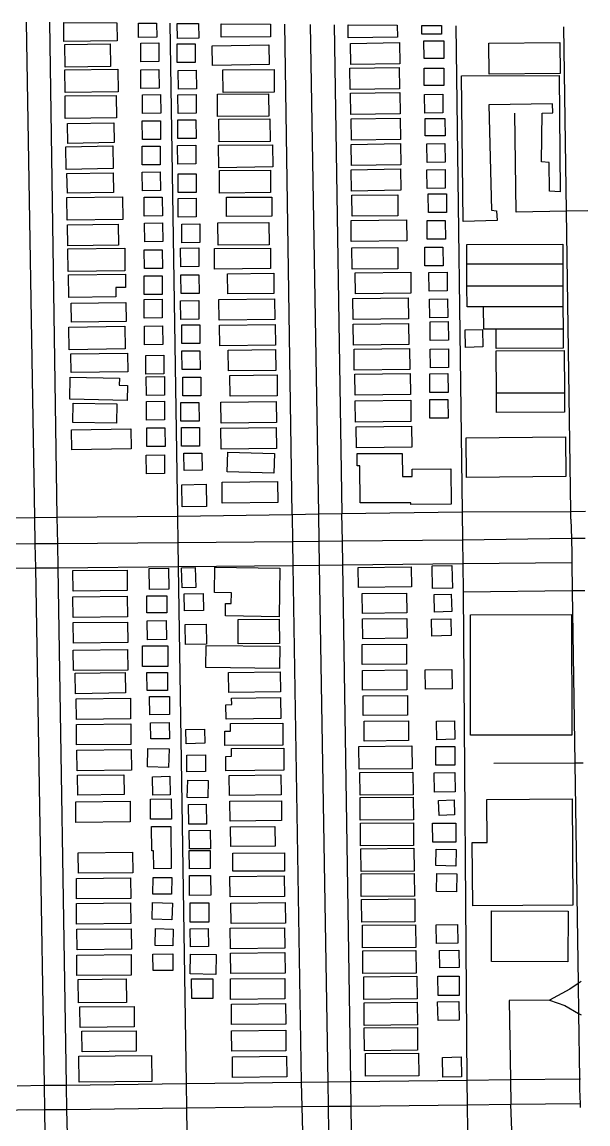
# Model space of a CAD drawing. Header units: millimetres. Extents: x 0 to 813, y 0 to 785.
# Drawn here: x 610.7 to 813, y 386 to 779.7 of the extents above; entities that cross this region are included whole.
import ezdxf

# ---------------------------------------------------------------- set-up
doc = ezdxf.new("R2010")
doc.units = ezdxf.units.MM

msp = doc.modelspace()

# ---------------------------------------------------------------- linework, layer by layer
at = {"layer": 'buildings'}
for points in [[(625.5652, 779.5454), (644.5401, 779.3798), (644.6229, 772.978), (625.6534, 772.7321), (625.5652, 779.5454)], [(652.3097, 779.312), (658.7777, 779.2555), (658.828, 774.2091), (652.3611, 774.1432), (652.3097, 779.312)], [(666.1688, 779.191), (673.7421, 779.1249), (673.8249, 773.9011), (666.2617, 773.767), (666.1688, 779.191)], [(681.8791, 779.0539), (699.4676, 778.9004), (699.4866, 774.3554), (681.9047, 774.2639), (681.8791, 779.0539)], [(727.1979, 778.6584), (744.8136, 778.5046), (744.8831, 774.2832), (727.2747, 774.003), (727.1979, 778.6584)], [(753.6021, 778.4279), (760.6497, 778.3664), (760.6557, 775.3677), (753.6083, 775.3622), (753.6021, 778.4279)], [(625.9258, 771.5972), (642.1973, 771.8221), (642.3099, 763.771), (626.0384, 763.5461), (625.9258, 771.5972)], [(653.0991, 772.1492), (659.5577, 772.2152), (659.6242, 765.5414), (653.1656, 765.4754), (653.0991, 772.1492)], [(666.0705, 771.8255), (672.5291, 771.8915), (672.5956, 765.2177), (666.137, 765.1517), (666.0705, 771.8255)], [(728.0462, 772.0421), (745.6547, 772.3334), (745.7797, 764.7375), (728.1713, 764.4573), (728.0462, 772.0421)], [(754.3588, 772.8907), (761.4063, 772.8962), (761.4188, 766.6892), (754.3714, 766.6837), (754.3588, 772.8907)], [(777.5683, 772.1183), (802.9516, 772.3169), (803.0434, 761.2409), (777.66, 761.033), (777.5683, 772.1183)], [(678.6734, 771.1386), (698.9222, 771.4956), (699.0443, 764.5326), (678.7955, 764.1756), (678.6734, 771.1386)], [(625.947, 762.5809), (644.9165, 762.8268), (645.029, 754.7646), (626.0594, 754.5188), (625.947, 762.5809)], [(653.1241, 762.6111), (659.5827, 762.6771), (659.6492, 756.0033), (653.1906, 755.9373), (653.1241, 762.6111)], [(666.5112, 762.3615), (672.9781, 762.4274), (673.0445, 755.7425), (666.5776, 755.6765), (666.5112, 762.3615)], [(682.5002, 762.5556), (700.7468, 762.708), (700.8179, 754.6573), (682.5715, 754.516), (682.5002, 762.5556)], [(727.8693, 763.1386), (745.4778, 763.4188), (745.5945, 755.834), (727.986, 755.5539), (727.8693, 763.1386)], [(754.3824, 763.1749), (761.43, 763.1915), (761.4342, 756.9845), (754.3867, 756.9791), (754.3824, 763.1749)], [(767.8166, 760.4297), (802.7311, 760.527), (803.0392, 719.0435), (799.2564, 719.2997), (799.0663, 729.4644), (796.4177, 729.7294), (796.6097, 747.0478), (800.4385, 747.2845), (800.2358, 750.3948), (777.4817, 750.1082), (778.5324, 712.4248), (780.3185, 712.1953), (780.4701, 708.8156), (768.4024, 708.4642), (767.8166, 760.4297)], [(626.0653, 753.2862), (644.3119, 753.4384), (644.383, 745.3877), (626.1365, 745.2466), (626.0653, 753.2862)], [(653.7107, 753.7009), (660.1693, 753.7669), (660.2357, 747.082), (653.7772, 747.0271), (653.7107, 753.7009)], [(666.4027, 753.7016), (672.8695, 753.7565), (672.9277, 747.0827), (666.4691, 747.0167), (666.4027, 753.7016)], [(680.5325, 753.9119), (698.7791, 754.0643), (698.8503, 746.0136), (680.6038, 745.8723), (680.5325, 753.9119)], [(728.0659, 754.2319), (745.6744, 754.512), (745.7994, 746.9272), (728.1909, 746.647), (728.0659, 754.2319)], [(754.5836, 753.8351), (761.0505, 753.9011), (761.1171, 747.2273), (754.6502, 747.1613), (754.5836, 753.8351)], [(653.6625, 744.341), (660.1295, 744.407), (660.1876, 737.7221), (653.7289, 737.6561), (653.6625, 744.341)], [(666.3575, 744.6859), (672.8245, 744.7519), (672.8909, 738.067), (666.4239, 738.001), (666.3575, 744.6859)], [(681.0521, 744.9246), (699.2987, 745.077), (699.3698, 737.0263), (681.1233, 736.885), (681.0521, 744.9246)], [(728.2682, 745.0364), (745.8769, 745.3276), (746.0018, 737.7317), (728.3933, 737.4515), (728.2682, 745.0364)], [(754.8155, 745.1723), (761.863, 745.1778), (761.8755, 738.9708), (754.828, 738.9653), (754.8155, 745.1723)], [(626.9585, 743.363), (643.4382, 743.6527), (643.5679, 736.6119), (627.0881, 736.3111), (626.9585, 743.363)], [(728.3305, 735.9531), (745.9391, 736.2444), (746.0641, 728.6485), (728.4555, 728.3683), (728.3305, 735.9531)], [(755.3768, 736.1958), (761.8436, 736.2507), (761.9102, 729.5769), (755.4433, 729.5108), (755.3768, 736.1958)], [(626.3387, 735.0851), (643.1007, 735.3835), (643.2547, 727.321), (626.4844, 727.0227), (626.3387, 735.0851)], [(653.5839, 735.2923), (660.0508, 735.3583), (660.1089, 728.6734), (653.6504, 728.6185), (653.5839, 735.2923)], [(666.2786, 735.6039), (672.7455, 735.6698), (672.8119, 728.9849), (666.345, 728.919), (666.2786, 735.6039)], [(680.9546, 735.6207), (700.198, 735.8532), (700.2948, 727.88), (681.0513, 727.6364), (680.9546, 735.6207)], [(626.7454, 725.5436), (643.2253, 725.8444), (643.355, 718.8037), (626.8751, 718.5028), (626.7454, 725.5436)], [(653.6448, 726.0648), (660.1034, 726.1307), (660.1699, 719.4569), (653.7113, 719.3909), (653.6448, 726.0648)], [(666.4389, 725.3984), (672.8975, 725.4644), (672.964, 718.7794), (666.5054, 718.7245), (666.4389, 725.3984)], [(681.2085, 726.6246), (699.4551, 726.777), (699.5263, 718.7263), (681.2797, 718.585), (681.2085, 726.6246)], [(728.3098, 726.8817), (745.9184, 727.1618), (746.0352, 719.5771), (728.4349, 719.2969), (728.3098, 726.8817)], [(755.404, 726.9018), (761.8709, 726.9568), (761.9291, 720.283), (755.4705, 720.2169), (755.404, 726.9018)], [(626.6789, 716.9389), (646.6283, 717.2207), (646.7489, 709.1252), (626.7912, 708.8546), (626.6789, 716.9389)], [(654.3052, 717.054), (660.7638, 717.1089), (660.8303, 710.4351), (654.3716, 710.3691), (654.3052, 717.054)], [(666.4295, 716.671), (672.8963, 716.7259), (672.9628, 710.0521), (666.4959, 709.9861), (666.4295, 716.671)], [(683.7238, 717.087), (699.9774, 717.1457), (700.0007, 710.2724), (683.7471, 710.2137), (683.7238, 717.087)], [(728.5884, 717.8521), (744.9504, 717.9654), (745.0012, 710.4368), (728.6391, 710.3123), (728.5884, 717.8521)], [(755.8935, 718.2701), (762.3521, 718.3251), (762.4187, 711.6513), (755.96, 711.5852), (755.8935, 718.2701)], [(728.2941, 708.8163), (748.0854, 709.0553), (748.1779, 701.5374), (728.3782, 701.2985), (728.2941, 708.8163)], [(755.4539, 708.736), (761.9207, 708.7909), (761.9873, 702.1171), (755.5204, 702.0511), (755.4539, 708.736)], [(626.9516, 707.2543), (645.0744, 707.4853), (645.1663, 699.9119), (627.0517, 699.6808), (626.9516, 707.2543)], [(654.466, 707.8589), (660.9329, 707.9248), (660.9994, 701.251), (654.5325, 701.1851), (654.466, 707.8589)], [(667.7526, 707.4991), (674.2195, 707.565), (674.286, 700.8801), (667.8191, 700.8253), (667.7526, 707.4991)], [(680.6976, 707.9529), (698.9443, 708.1052), (699.0154, 700.0546), (680.7689, 699.9133), (680.6976, 707.9529)], [(627.0342, 698.615), (647.3654, 698.8823), (647.4691, 690.7647), (627.1462, 690.4973), (627.0342, 698.615)], [(654.3327, 698.2555), (660.7997, 698.3214), (660.8661, 691.6365), (654.3992, 691.5817), (654.3327, 698.2555)], [(667.3459, 698.9085), (673.8128, 698.9744), (673.8794, 692.3006), (667.4124, 692.2347), (667.3459, 698.9085)], [(679.4386, 698.7146), (699.4702, 698.8958), (699.5312, 691.5781), (679.4995, 691.3968), (679.4386, 698.7146)], [(728.5986, 698.9537), (744.9607, 699.0782), (745.0198, 691.5383), (728.6577, 691.425), (728.5986, 698.9537)], [(754.6407, 699.2051), (761.0992, 699.2601), (761.1658, 692.5863), (754.7071, 692.5202), (754.6407, 699.2051)], [(769.6459, 700.2262), (803.9347, 700.3568), (803.9712, 693.3298), (769.6754, 693.1992), (769.6459, 700.2262)], [(769.6754, 693.1992), (803.9712, 693.3298), (804, 685.4187), (769.7041, 685.2788), (769.6754, 693.1992)], [(627.2858, 689.3746), (647.6251, 689.6086), (647.6832, 684.8336), (644.2131, 684.7971), (644.2509, 681.5101), (627.3817, 681.3126), (627.2858, 689.3746)], [(654.2934, 688.9621), (660.7521, 689.0281), (660.8185, 682.3432), (654.3516, 682.2884), (654.2934, 688.9621)], [(667.4453, 689.3364), (673.904, 689.4024), (673.9704, 682.7175), (667.5118, 682.6626), (667.4453, 689.3364)], [(684.1002, 689.7135), (700.6621, 689.9027), (700.7406, 682.6958), (684.1871, 682.5176), (684.1002, 689.7135)], [(729.8085, 690.1159), (749.6082, 690.3549), (749.7007, 682.8369), (729.9009, 682.598), (729.8085, 690.1159)], [(756.14, 690.2426), (762.5987, 690.3087), (762.6653, 683.6349), (756.2066, 683.5688), (756.14, 690.2426)], [(769.7041, 685.2788), (804, 685.4187), (804.0331, 678.0101), (775.6862, 677.8837), (769.7371, 677.8609), (769.7041, 685.2788)], [(728.9236, 680.941), (748.7233, 681.1688), (748.8158, 673.662), (729.0161, 673.4231), (728.9236, 680.941)], [(628.2181, 679.1735), (647.8274, 679.4582), (647.9261, 672.6731), (628.3251, 672.3883), (628.2181, 679.1735)], [(654.2869, 680.579), (660.7456, 680.645), (660.812, 673.9601), (654.3534, 673.9052), (654.2869, 680.579)], [(667.3652, 680.1211), (673.8238, 680.176), (673.8903, 673.5022), (667.4316, 673.4362), (667.3652, 680.1211)], [(681.0071, 680.5244), (700.9484, 680.8064), (701.0586, 673.4327), (681.1173, 673.1396), (681.0071, 680.5244)], [(756.3309, 680.6697), (762.7979, 680.7357), (762.8561, 674.0509), (756.3975, 673.9959), (756.3309, 680.6697)], [(775.6862, 677.8837), (804.0331, 678.0101), (804.0754, 670.0431), (780.1745, 669.9339), (775.7214, 669.9167), (775.6862, 677.8837)], [(627.4304, 670.6861), (647.3882, 670.9567), (647.5004, 662.8612), (627.5426, 662.5906), (627.4304, 670.6861)], [(654.4115, 671.04), (660.8785, 671.1059), (660.9449, 664.421), (654.478, 664.3662), (654.4115, 671.04)], [(667.738, 671.446), (674.205, 671.5119), (674.2716, 664.8381), (667.8046, 664.7722), (667.738, 671.446)], [(681.2841, 671.3283), (701.2172, 671.6214), (701.3275, 664.2477), (681.3861, 663.9546), (681.2841, 671.3283)], [(729.0596, 671.746), (748.8511, 671.985), (748.9435, 664.4671), (729.1437, 664.2282), (729.0596, 671.746)], [(756.5511, 672.5733), (763.0097, 672.6283), (763.0763, 665.9545), (756.6176, 665.8884), (756.5511, 672.5733)], [(769.0519, 669.6556), (775.279, 669.8126), (775.4326, 663.6044), (769.2056, 663.4474), (769.0519, 669.6556)], [(780.1745, 669.9339), (804.0754, 670.0431), (804.1058, 663.1185), (780.2118, 663), (780.1745, 669.9339)], [(628.1027, 661.1312), (648.3592, 661.3881), (648.4425, 654.7363), (628.186, 654.4794), (628.1027, 661.1312)], [(667.7988, 662.1962), (674.2657, 662.251), (674.3322, 655.5772), (667.8652, 655.5113), (667.7988, 662.1962)], [(684.3947, 662.4628), (701.2803, 662.6381), (701.3571, 655.2314), (684.4714, 655.0561), (684.3947, 662.4628)], [(729.3635, 662.7717), (749.1632, 662.9996), (749.2558, 655.4928), (729.456, 655.2538), (729.3635, 662.7717)], [(756.6076, 662.8239), (763.0663, 662.89), (763.1328, 656.2051), (756.6658, 656.1391), (756.6076, 662.8239)], [(780.1839, 662.1905), (804.502, 662.2774), (804.5591, 647.1998), (780.234, 647.1129), (780.1839, 662.1905)], [(654.8848, 660.5541), (661.3435, 660.6201), (661.41, 653.9463), (654.9513, 653.8803), (654.8848, 660.5541)], [(684.9468, 653.3975), (701.8324, 653.5728), (701.9091, 646.155), (685.0234, 645.9797), (684.9468, 653.3975)], [(729.6096, 653.8312), (749.4094, 654.0591), (749.5019, 646.5523), (729.7021, 646.3133), (729.6096, 653.8312)], [(756.423, 653.9871), (762.8817, 654.0532), (762.9482, 647.3683), (756.4895, 647.3022), (756.423, 653.9871)], [(627.7046, 644.9457), (627.8812, 652.8388), (645.4675, 652.4527), (645.4036, 649.8772), (648.4081, 649.8178), (648.2953, 644.489), (627.7046, 644.9457)], [(655.1008, 652.9352), (661.5595, 653.0012), (661.626, 646.3274), (655.1673, 646.2614), (655.1008, 652.9352)], [(668.1069, 652.7555), (674.5656, 652.8215), (674.632, 646.1366), (668.1734, 646.0817), (668.1069, 652.7555)], [(780.234, 647.1129), (804.5591, 647.1998), (804.5754, 640.2474), (780.2642, 640.1697), (780.234, 647.1129)], [(628.8192, 636.6194), (628.9455, 643.5025), (644.5239, 643.2116), (644.3977, 636.3396), (628.8192, 636.6194)], [(655.124, 644.141), (661.5909, 644.1958), (661.6574, 637.522), (655.1904, 637.4561), (655.124, 644.141)], [(667.4306, 643.712), (673.8893, 643.778), (673.9557, 637.0931), (667.4971, 637.0382), (667.4306, 643.712)], [(681.7512, 643.8762), (701.551, 644.115), (701.6434, 636.5971), (681.8436, 636.3583), (681.7512, 643.8762)], [(729.809, 644.2916), (749.6088, 644.5194), (749.7013, 637.0126), (729.9015, 636.7737), (729.809, 644.2916)], [(756.4094, 644.7602), (762.8764, 644.8262), (762.9429, 638.1413), (756.4759, 638.0864), (756.4094, 644.7602)], [(628.3312, 633.9588), (649.5849, 634.3292), (649.7059, 627.233), (628.4604, 626.8625), (628.3312, 633.9588)], [(655.2575, 634.6685), (661.7162, 634.7345), (661.7826, 628.0496), (655.3239, 627.9836), (655.2575, 634.6685)], [(667.6351, 634.7719), (674.0938, 634.8379), (674.1603, 628.153), (667.7015, 628.0869), (667.6351, 634.7719)], [(681.7038, 634.6052), (701.5036, 634.8329), (701.5961, 627.3261), (681.7962, 627.0873), (681.7038, 634.6052)], [(730.1193, 635.0951), (749.9191, 635.323), (750.0117, 627.8162), (730.2118, 627.5772), (730.1193, 635.0951)], [(769.3946, 631.1712), (804.945, 631.5236), (805.0861, 617.3108), (769.5357, 616.9677), (769.3946, 631.1712)], [(684.0495, 618.9177), (684.2439, 626.0112), (700.9332, 625.5553), (700.7388, 618.4618), (684.0495, 618.9177)], [(655.0983, 624.9543), (661.5653, 625.0202), (661.6317, 618.3353), (655.1648, 618.2805), (655.0983, 624.9543)], [(668.4767, 625.593), (674.9607, 625.6921), (675.0566, 619.5399), (668.5727, 619.4408), (668.4767, 625.593)], [(730.4508, 625.4655), (746.5966, 625.5141), (746.625, 617.3083), (750.1862, 617.3218), (750.176, 619.9756), (763.981, 620.0224), (764.0207, 607.3862), (749.6595, 607.3332), (749.6563, 607.9106), (731.518, 607.846), (731.4676, 621.1596), (730.4631, 621.1572), (730.4508, 625.4655)], [(667.7815, 614.3623), (676.4991, 614.5419), (676.6707, 606.5902), (667.9448, 606.4107), (667.7815, 614.3623)], [(682.1668, 615.281), (701.9666, 615.5087), (702.0591, 608.0019), (682.2592, 607.7631), (682.1668, 615.281)], [(628.8097, 583.6709), (648.21, 583.8745), (648.2922, 576.5307), (628.892, 576.3364), (628.8097, 583.6709)], [(656.1245, 584.4951), (663.0232, 584.5573), (663.0988, 577.0173), (656.2001, 576.9551), (656.1245, 584.4951)], [(667.6897, 584.7055), (672.5886, 584.8517), (672.8164, 577.6324), (667.9174, 577.4751), (667.6897, 584.7055)], [(679.4752, 575.8868), (679.603, 584.8573), (702.8596, 584.522), (702.618, 567.2248), (683.3702, 567.4919), (683.4337, 571.9328), (685.434, 571.9043), (685.4928, 575.8012), (679.4752, 575.8868)], [(730.7948, 584.7791), (749.7567, 585.0586), (749.869, 577.9069), (730.8987, 577.6275), (730.7948, 584.7791)], [(757.222, 585.3602), (764.3373, 585.5094), (764.5159, 577.4023), (757.3923, 577.2532), (757.222, 585.3602)], [(668.6464, 575.3924), (675.4295, 575.5222), (675.5423, 569.4032), (668.7675, 569.2733), (668.6464, 575.3924)], [(732.2744, 575.4504), (748.1307, 575.6014), (748.194, 568.5501), (732.3377, 568.399), (732.2744, 575.4504)], [(757.9714, 575.1051), (764.099, 575.274), (764.2693, 569.0657), (758.1499, 568.8967), (757.9714, 575.1051)], [(628.8603, 574.2892), (648.2676, 574.502), (648.3429, 567.1582), (628.9427, 566.9639), (628.8603, 574.2892)], [(655.2755, 574.6758), (662.4059, 574.6583), (662.3863, 568.5848), (655.2642, 568.6023), (655.2755, 574.6758)], [(770.9331, 567.9176), (807.0796, 567.9763), (807.1585, 524.922), (771.0048, 524.8633), (770.9331, 567.9176)], [(629.0099, 565.0927), (648.4102, 565.2962), (648.4855, 557.9524), (629.0853, 557.7582), (629.0099, 565.0927)], [(655.3554, 565.7257), (662.1471, 565.8887), (662.3122, 559.103), (655.5205, 558.94), (655.3554, 565.7257)], [(668.966, 564.4082), (676.5291, 564.509), (676.6252, 557.413), (669.0537, 557.3123), (668.966, 564.4082)], [(687.9329, 566.2087), (702.6264, 566.2809), (702.6675, 557.6309), (687.974, 557.5587), (687.9329, 566.2087)], [(732.4202, 566.433), (748.2682, 566.5841), (748.3397, 559.5216), (732.4834, 559.3706), (732.4202, 566.433)], [(757.0649, 566.3079), (763.9642, 566.4368), (764.07, 560.4511), (757.179, 560.3221), (757.0649, 566.3079)], [(628.9735, 555.3021), (648.3668, 555.4965), (648.4422, 548.162), (629.0488, 547.9583), (628.9735, 555.3021)], [(653.6842, 556.8241), (662.8074, 556.8558), (662.8259, 549.4385), (653.7028, 549.4178), (653.6842, 556.8241)], [(676.4279, 549.0427), (676.5131, 556.9365), (702.7835, 556.6528), (702.6983, 548.7589), (676.4279, 549.0427)], [(732.2075, 557.23), (748.0555, 557.3811), (748.127, 550.3186), (732.2708, 550.1787), (732.2075, 557.23)], [(629.6529, 547.0131), (647.5716, 547.2668), (647.6821, 539.9692), (629.7564, 539.7156), (629.6529, 547.0131)], [(655.3192, 547.2386), (662.666, 547.2747), (662.6931, 540.8455), (655.3463, 540.8094), (655.3192, 547.2386)], [(684.4829, 547.2345), (702.9233, 547.4745), (703.0214, 540.3445), (684.5741, 540.1139), (684.4829, 547.2345)], [(732.3435, 548.0351), (748.1998, 548.1861), (748.2713, 541.1237), (732.415, 540.9726), (732.3435, 548.0351)], [(754.7831, 548.2511), (764.3554, 548.379), (764.4451, 541.5051), (754.8729, 541.3773), (754.7831, 548.2511)], [(630.0047, 537.8614), (649.412, 538.0649), (649.4873, 530.7211), (630.0869, 530.5175), (630.0047, 537.8614)], [(656.2828, 538.7249), (663.4055, 538.7629), (663.4402, 532.2448), (656.3175, 532.2068), (656.2828, 538.7249)], [(683.5415, 535.7859), (685.643, 535.8141), (685.6, 538.0668), (703.0249, 538.3342), (703.1482, 530.9062), (683.6218, 530.6105), (683.5415, 535.7859)], [(732.5718, 538.9615), (748.4282, 539.1125), (748.4997, 532.0501), (732.6434, 531.9101), (732.5718, 538.9615)], [(630.0992, 528.7305), (649.5066, 528.934), (649.5819, 521.5902), (630.1815, 521.3959), (630.0992, 528.7305)], [(656.6163, 529.3395), (663.2992, 529.4035), (663.3487, 523.6293), (656.6658, 523.5763), (656.6163, 529.3395)], [(683.1251, 526.3058), (685.2336, 526.334), (685.2085, 529.0518), (703.8503, 529.2342), (703.935, 521.3599), (683.1708, 521.1494), (683.1251, 526.3058)], [(732.941, 529.8534), (748.789, 529.9934), (748.8606, 522.942), (733.0042, 522.791), (732.941, 529.8534)], [(758.7748, 529.94), (765.2258, 530.0617), (765.3507, 523.4096), (758.8997, 523.2879), (758.7748, 529.94)], [(669.2464, 526.9535), (675.9217, 527.0953), (676.0269, 521.9979), (669.3516, 521.856), (669.2464, 526.9535)], [(630.2977, 519.5522), (649.6912, 519.7558), (649.7664, 512.4027), (630.373, 512.2084), (630.2977, 519.5522)], [(655.5164, 513.582), (655.6647, 520.1429), (663.2339, 519.9772), (663.0855, 513.4052), (655.5164, 513.582)], [(683.4716, 517.3309), (685.5801, 517.3591), (685.555, 520.077), (704.2038, 520.2593), (704.2884, 512.3756), (683.5241, 512.1651), (683.4716, 517.3309)], [(731.0781, 520.8535), (750.0477, 521.033), (750.1184, 512.9157), (731.1488, 512.7362), (731.0781, 520.8535)], [(758.5544, 520.8148), (765.3612, 520.8002), (765.345, 514.1493), (758.5465, 514.1639), (758.5544, 520.8148)], [(669.5487, 517.8015), (676.2236, 517.8879), (676.296, 511.8913), (669.6129, 511.8162), (669.5487, 517.8015)], [(630.4705, 510.5575), (647.0663, 510.7686), (647.154, 503.6726), (630.5666, 503.4615), (630.4705, 510.5575)], [(657.2706, 510.0691), (663.4978, 510.226), (663.6725, 503.5845), (657.4453, 503.4277), (657.2706, 510.0691)], [(669.7492, 502.6657), (669.8862, 508.8713), (677.2313, 508.7076), (677.0943, 502.5019), (669.7492, 502.6657)], [(684.7406, 510.4328), (703.1742, 510.6728), (703.2723, 503.5429), (684.8319, 503.3215), (684.7406, 510.4328)], [(731.4208, 511.5568), (750.3904, 511.7364), (750.461, 503.6191), (731.4914, 503.4395), (731.4208, 511.5568)], [(757.9918, 511.4594), (765.3393, 511.5733), (765.4448, 504.5994), (758.0974, 504.4966), (757.9918, 511.4594)], [(629.8798, 501.1002), (649.2803, 501.3038), (649.3556, 493.9693), (629.9551, 493.7564), (629.8798, 501.1002)], [(656.5619, 502.0696), (664.0084, 502.116), (664.0535, 494.8872), (656.607, 494.8408), (656.5619, 502.0696)], [(670.2173, 500.1633), (676.5513, 500.1971), (676.5893, 493.1016), (670.2635, 493.0677), (670.2173, 500.1633)], [(684.9393, 501.2638), (703.3867, 501.4944), (703.4779, 494.3738), (685.0373, 494.1339), (684.9393, 501.2638)], [(731.5256, 502.5954), (750.4951, 502.7638), (750.5658, 494.6465), (731.5962, 494.4781), (731.5256, 502.5954)], [(759.5495, 501.5638), (765.1049, 501.782), (765.2994, 496.4617), (759.7442, 496.2546), (759.5495, 501.5638)], [(771.5907, 486.5418), (776.9627, 486.5882), (776.8385, 501.955), (807.2814, 502.1842), (807.5923, 464.2094), (771.7773, 463.9337), (771.5907, 486.5418)], [(656.9497, 492.2507), (663.8486, 492.324), (664.0164, 477.255), (657.7816, 477.176), (657.713, 483.6166), (657.0405, 483.6003), (656.9497, 492.2507)], [(685.2218, 492.1406), (701.0733, 492.2914), (701.1442, 485.2361), (685.2928, 485.0946), (685.2218, 492.1406)], [(731.6123, 493.4564), (750.5819, 493.6359), (750.6526, 485.5186), (731.683, 485.3502), (731.6123, 493.4564)], [(757.4534, 493.4208), (765.6884, 493.4493), (765.7125, 486.6648), (757.4775, 486.6364), (757.4534, 493.4208)], [(670.4432, 490.8232), (677.9733, 490.9355), (678.0654, 484.3391), (670.5354, 484.238), (670.4432, 490.8232)], [(731.8151, 484.3053), (750.7846, 484.4737), (750.8554, 476.3675), (731.8857, 476.188), (731.8151, 484.3053)], [(630.7445, 482.9164), (650.145, 483.1199), (650.2202, 475.7668), (630.8198, 475.5726), (630.7445, 482.9164)], [(670.4389, 483.6393), (677.9106, 483.7187), (677.9787, 477.2225), (670.5071, 477.1542), (670.4389, 483.6393)], [(686.0211, 482.7932), (704.5001, 482.8659), (704.5181, 476.3368), (686.0392, 476.2753), (686.0211, 482.7932)], [(758.6087, 478.2878), (758.7346, 484.1827), (765.8556, 484.021), (765.7297, 478.1261), (758.6087, 478.2878)], [(630.087, 473.7269), (649.4805, 473.9212), (649.5559, 466.5867), (630.1693, 466.383), (630.087, 473.7269)], [(657.4869, 468.107), (657.539, 474.1024), (664.2127, 474.0444), (664.1605, 468.0489), (657.4869, 468.107)], [(670.4941, 474.7115), (678.0572, 474.7902), (678.1283, 467.6944), (670.557, 467.6158), (670.4941, 474.7115)], [(684.9983, 474.4222), (704.3988, 474.6259), (704.4742, 467.2822), (685.0737, 467.0877), (684.9983, 474.4222)], [(731.8703, 475.3665), (750.8482, 475.5348), (750.9188, 467.4175), (731.9492, 467.2491), (731.8703, 475.3665)], [(758.8112, 469.0923), (758.9085, 475.5204), (766.0382, 475.4141), (765.9409, 468.986), (758.8112, 469.0923)], [(630.0924, 464.7457), (649.4929, 464.9399), (649.5752, 457.5961), (630.1677, 457.4019), (630.0924, 464.7457)], [(657.1605, 459.2047), (657.3446, 465.0991), (664.465, 464.8707), (664.2726, 458.9764), (657.1605, 459.2047)], [(670.7583, 464.9936), (677.4409, 465.0133), (677.4642, 458.14), (670.7898, 458.1092), (670.7583, 464.9936)], [(685.3122, 464.9078), (704.7128, 465.1116), (704.7952, 457.777), (685.3945, 457.564), (685.3122, 464.9078)], [(732.073, 466.2043), (751.0427, 466.3838), (751.1216, 458.2665), (732.152, 458.098), (732.073, 466.2043)], [(778.4974, 462.1816), (805.876, 462.0744), (805.8088, 443.8986), (778.43, 443.9965), (778.4974, 462.1816)], [(732.3416, 456.986), (751.3195, 457.1544), (751.3902, 449.0371), (732.4205, 448.8686), (732.3416, 456.986)], [(758.7659, 457.1786), (766.3294, 457.3128), (766.4535, 450.5608), (758.8817, 450.4377), (758.7659, 457.1786)], [(630.2768, 455.5396), (649.6774, 455.7431), (649.7597, 448.4086), (630.3591, 448.205), (630.2768, 455.5396)], [(658.2243, 449.8019), (658.3677, 455.7855), (664.725, 455.6303), (664.5817, 449.6467), (658.2243, 449.8019)], [(670.7441, 455.7112), (677.2031, 455.7994), (677.2884, 449.3697), (670.8376, 449.2814), (670.7441, 455.7112)], [(685.1017, 455.8913), (704.5023, 456.095), (704.5846, 448.7512), (685.1841, 448.5568), (685.1017, 455.8913)], [(630.2314, 446.3168), (649.632, 446.5204), (649.7143, 439.1766), (630.3067, 438.9823), (630.2314, 446.3168)], [(657.4751, 446.6883), (664.5978, 446.7263), (664.63, 440.8745), (657.4989, 440.8365), (657.4751, 446.6883)], [(670.7866, 439.5885), (670.8897, 446.6827), (680.0199, 446.5479), (679.9167, 439.4536), (670.7866, 439.5885)], [(685.1987, 447.0396), (704.5993, 447.2433), (704.6816, 439.8995), (685.2811, 439.7051), (685.1987, 447.0396)], [(732.4779, 447.8244), (751.4476, 448.0039), (751.5183, 439.8866), (732.5486, 439.7182), (732.4779, 447.8244)], [(759.9482, 448.019), (766.8472, 448.1035), (766.9261, 441.8959), (760.0271, 441.8114), (759.9482, 448.019)], [(630.7495, 437.6381), (647.885, 437.8444), (647.9861, 429.416), (630.8424, 429.2208), (630.7495, 437.6381)], [(671.2943, 437.8297), (678.8654, 437.886), (678.9208, 430.8792), (671.3495, 430.8118), (671.2943, 437.8297)], [(685.167, 437.7888), (704.5747, 438.0018), (704.6501, 430.658), (685.2495, 430.4636), (685.167, 437.7888)], [(732.8212, 438.6055), (751.7909, 438.7739), (751.8615, 430.6566), (732.8918, 430.4882), (732.8212, 438.6055)], [(759.3534, 438.786), (766.9244, 438.8202), (766.956, 431.9469), (759.385, 431.9126), (759.3534, 438.786)], [(732.948, 429.3107), (751.9177, 429.4792), (751.9884, 421.3618), (733.0187, 421.1934), (732.948, 429.3107)], [(759.2154, 429.5824), (766.7792, 429.7499), (766.9291, 423.0976), (759.3652, 422.93), (759.2154, 429.5824)], [(631.3296, 427.7866), (650.7373, 427.9994), (650.8126, 420.6556), (631.412, 420.452), (631.3296, 427.7866)], [(685.4927, 428.8235), (704.8863, 429.018), (704.9617, 421.6742), (685.5681, 421.4797), (685.4927, 428.8235)], [(632.0266, 419.1251), (651.4343, 419.3286), (651.5096, 411.9848), (632.1089, 411.7813), (632.0266, 419.1251)], [(685.5422, 419.3021), (704.936, 419.5152), (705.0114, 412.1714), (685.6177, 411.9769), (685.5422, 419.3021)], [(733.0109, 420.2941), (751.9806, 420.4625), (752.0514, 412.3563), (733.0815, 412.1768), (733.0109, 420.2941)], [(631.0176, 410.2322), (656.9277, 410.4622), (657.0128, 401.1456), (631.0943, 400.9157), (631.0176, 410.2322)], [(685.8577, 409.9739), (705.2515, 410.1777), (705.3269, 402.8339), (685.9331, 402.6301), (685.8577, 409.9739)], [(733.4212, 411.1412), (752.3909, 411.3096), (752.4616, 403.1923), (733.4918, 403.0239), (733.4212, 411.1412)], [(760.9361, 409.7698), (767.6118, 409.9451), (767.7993, 402.8483), (761.1236, 402.673), (760.9361, 409.7698)]]:
    msp.add_lwpolyline(points, dxfattribs=at)
at = {"layer": 'minor_roads'}
for points in [[(612.154, 779.6625), (615.1426, 602.6505), (615.2971, 593.2164), (615.4423, 584.6268), (618.5619, 399.8094), (618.7079, 390.9945), (618.8599, 382.0772), (621.9829, 197.1315), (622.1104, 189.3871), (622.2819, 179.5017), (623.9905, 78.3303), (624.0647, 74.0578)], [(663.4578, 779.2147), (666.1895, 603.1417), (666.3366, 593.6474), (666.4713, 585.1304), (669.3331, 400.4383), (669.4719, 391.5862), (669.6103, 382.697), (672.477, 197.7349), (672.5973, 189.9533), (672.7546, 180.0308), (674.33, 78.6559), (674.3916, 74.5417)], [(725.4702, 75.0381), (725.4083, 79.1336), (723.7272, 180.435), (723.5572, 190.5158), (723.4233, 198.3255), (720.3739, 383.2425), (720.2289, 392.1877), (720.0834, 401.0677), (717.0245, 585.6498), (716.8821, 594.0924), (716.7309, 603.9125), (713.8396, 778.7749)], [(765.779, 778.3216), (768.0374, 604.6584), (768.1652, 594.5314), (768.2318, 586.1732), (768.31, 575.9443), (769.6646, 401.6797), (769.7332, 392.7445), (769.8697, 383.6133), (770.1284, 365.3137), (770.9426, 309.1954), (772.5324, 198.9044), (772.6522, 191.0577), (772.7802, 180.8785), (774.0013, 80.2755), (774.0608, 75.91)], [(812.9735, 712.1942), (805.2818, 712.0811), (787.2587, 711.7721), (786.8206, 747.0955)], [(768.1652, 594.5314), (725.1695, 594.16), (716.8821, 594.0924), (707.3353, 594.0078), (666.3366, 593.6474), (623.2992, 593.277), (615.2971, 593.2164), (606.0355, 593.1294), (563.8678, 592.7612), (521.9228, 592.4005), (512.9395, 592.3206), (503.998, 592.2403), (463.0899, 591.8989), (423.8726, 591.5615), (420.129, 591.5291), (411.5981, 591.4639)], [(811.959, 595.2041), (807.0576, 595.1247), (768.1652, 594.5314)], [(811.7965, 576.4631), (807.3615, 576.4059), (768.31, 575.9443)], [(811.2629, 514.9151), (808.2823, 514.898), (779.3429, 514.7302)], [(810.5863, 436.8849), (809.4572, 436.1516), (806.4761, 434.1951), (799.2058, 430.2748), (804.7554, 428.3374), (809.6222, 425.4845), (810.483, 424.9801)], [(799.2058, 430.2748), (784.8538, 430.0705), (785.2734, 401.8861), (785.3974, 392.9343)], [(810.2076, 393.2133), (810.1634, 393.2128), (785.3974, 392.9343), (769.7332, 392.7445), (728.3568, 392.2846), (720.2289, 392.1877), (710.6954, 392.0657), (669.4719, 391.5862), (626.599, 391.0748), (618.7079, 390.9945), (609.1047, 390.8733), (567.8604, 390.4039), (525.259, 389.9093), (516.136, 389.7934), (507.1106, 389.6952), (465.5252, 389.22), (423.8006, 388.737), (414.7751, 388.639)], [(770.1284, 365.3137), (786.4559, 365.9559), (785.7636, 383.7609), (785.3974, 392.9343)]]:
    msp.add_lwpolyline(points, dxfattribs=at)
at = {"layer": 'paths'}
for points in [[(620.527, 779.5894), (623.1517, 602.7248)], [(707.1836, 603.7814), (704.6488, 778.8552)], [(722.2272, 778.7017), (725.0049, 604.0454)], [(806.8119, 602.0884), (806.8845, 604.8519), (805.2818, 712.0811), (804.2999, 777.9854)], [(605.8879, 602.5586), (615.1426, 602.6505), (623.1517, 602.7248)], [(623.1517, 602.7248), (666.1895, 603.1417), (707.1836, 603.7814)], [(623.1517, 602.7248), (623.304, 593.2858), (623.4402, 584.6949)], [(707.1836, 603.7814), (716.7309, 603.9125), (725.0049, 604.0454)], [(707.1836, 603.7814), (707.3353, 594.0078), (707.4706, 585.556)], [(725.0049, 604.0454), (768.0374, 604.6584), (806.8845, 604.8519)], [(725.3051, 585.7361), (725.1695, 594.16), (725.0049, 604.0454)], [(806.8845, 604.8519), (812.043, 604.8887)], [(806.8119, 602.0884), (807.0576, 595.1247), (807.1698, 589.6047)], [(725.3051, 585.7361), (768.2318, 586.1732), (807.2199, 586.5609)], [(807.1698, 589.6047), (807.2199, 586.5609), (807.3615, 576.4059), (808.2823, 514.898), (809.4572, 436.1516), (809.6222, 425.4845), (809.8973, 402.1722), (809.9401, 398.4855)], [(606.1624, 584.5287), (615.4423, 584.6268), (623.4402, 584.6949)], [(623.4402, 584.6949), (666.4713, 585.1304), (707.4706, 585.556)], [(623.4402, 584.6949), (626.4601, 399.9083)], [(707.4706, 585.556), (717.0245, 585.6498), (725.3051, 585.7361)], [(707.4706, 585.556), (710.4873, 400.9556)], [(728.2112, 401.1647), (725.3051, 585.7361)], [(728.2112, 401.1647), (769.6646, 401.6797), (785.2732, 401.8793), (809.8973, 402.1722), (810.2853, 402.1753)], [(608.9726, 399.6788), (618.5619, 399.8094), (626.4601, 399.9083)], [(626.4601, 399.9083), (669.3331, 400.4383), (710.4873, 400.9556)], [(626.4601, 399.9083), (626.599, 391.0748), (626.7583, 382.1947)], [(710.4873, 400.9556), (720.0834, 401.0677), (728.2112, 401.1647)], [(710.4873, 400.9556), (710.6954, 392.0657), (710.9106, 383.1944)], [(728.5014, 383.3022), (728.3568, 392.2846), (728.2112, 401.1647)], [(809.9401, 398.4855), (810.1634, 393.2128), (810.1956, 391.8316)]]:
    msp.add_lwpolyline(points, dxfattribs=at)

doc.saveas('drawing.dxf')
